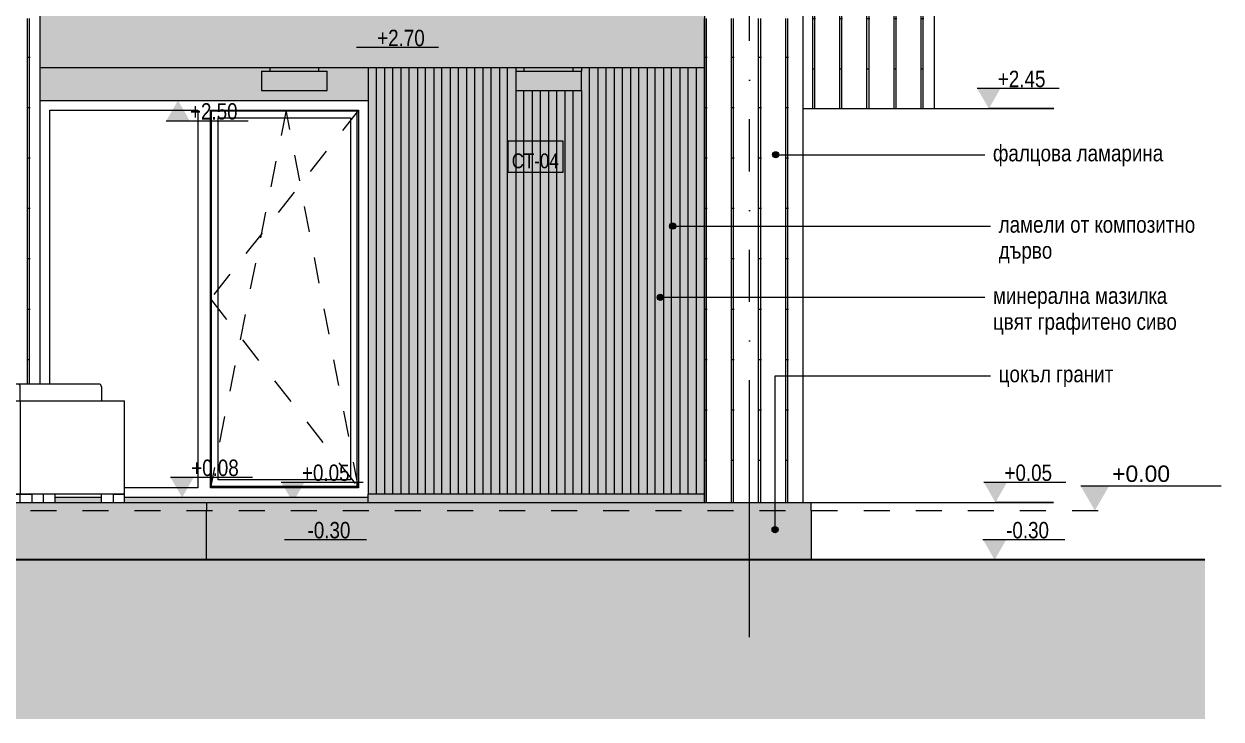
# Model space of a CAD drawing. Header units: centimetres. Extents: x 0 to 25250, y 0 to 2250.
# Drawn here: x 22126 to 22855, y 1230 to 1653 of the extents above; entities that cross this region are included whole.
import ezdxf

# ---------------------------------------------------------------- set-up
doc = ezdxf.new("R2010")
doc.units = ezdxf.units.CM
for name, pattern in [('17-View-1$0$Dash', [31.75, 15.875, -15.875]), ('24-View-1$0$Dash', [31.75, 15.875, -15.875]), ('24-View-1$0$Dash dot', [79.375, 31.75, -23.8125, 0, -23.8125])]:
    doc.linetypes.add(name, pattern=pattern)
for name, color, linetype, lineweight in [('A-ANNO-NOTE', 7, 'Continuous', 9), ('A-DETL', 7, 'Continuous', 9), ('A-DETL-GENF', 7, 'Continuous', 9), ('A-FLOR', 7, 'Continuous', 9), ('A-FLOR-LEVL', 7, 'Continuous', 9), ('A-FLOR-PATT', 7, 'Continuous', 9), ('A-GLAZ', 7, 'Continuous', 5), ('A-GLAZ-CWMG', 7, 'Continuous', 9), ('A-GLAZ-HDLN', 7, '17-View-1$0$Dash', 5), ('A-WALL', 7, 'Continuous', 9), ('A-WALL-IDEN', 7, 'Continuous', 9), ('A-WALL-PATT', 7, 'Continuous', 9), ('E-LITE-EQPM', 7, 'Continuous', 9), ('G-ANNO-DIMS', 7, 'Continuous', 9), ('G-ANNO-TEXT', 7, 'Continuous', 9), ('I-FURN', 7, 'Continuous', 9), ('S-GRID', 7, 'Continuous', 9)]:
    doc.layers.add(name, color=color, linetype=linetype, lineweight=lineweight)
doc.styles.add('24-View-1$0$Arial', font='arial.ttf', dxfattribs={"height": 10})
doc.styles.add('24-View-1$0$Arial Narrow', font='ARIALN.TTF', dxfattribs={"height": 10})
doc.styles.add('24-View-1$0$Arial Narrow_1', font='ARIALN.TTF', dxfattribs={"height": 10})
doc.styles.add('24-View-1$0$Arial Narrow_3', font='ARIALN.TTF', dxfattribs={"height": 9})

# ---------------------------------------------------------------- blocks, each defined once
blk = doc.blocks.new('Sofa-10 - 900 x 700-V1-СЕВЕР')
at = {"layer": 'I-FURN'}
for p, q in [((-688.33, 75.56), (-688.57, 67)), ((-682.28, 77), (-687.27, 77)), ((-632.78, 77), (-682.28, 77)), ((-681.21, 67), (-681.21, 75.5)), ((-631.72, 75.5), (-631.72, 67)), ((-730.71, 10), (-730.71, 67)), ((-730.71, 67), (-681.21, 67)), ((-681.21, 67), (-617.57, 67)), ((-681.21, 67), (-681.21, 10)), ((-617.57, 10), (-617.57, 67)), ((-730.71, 10), (-723.64, 10)), ((-730.71, 5), (-730.71, 10)), ((-681.21, 10), (-730.71, 10)), ((-723.64, 5), (-723.64, 10)), ((-716.57, 5), (-716.57, 10)), ((-688.29, 10), (-681.21, 10)), ((-688.29, 5), (-688.29, 10)), ((-681.21, 10), (-674.14, 10)), ((-681.21, 5), (-681.21, 10)), ((-617.57, 10), (-681.21, 10)), ((-674.14, 10), (-674.14, 5)), ((-667.07, 5), (-667.07, 10)), ((-660, 5), (-660, 10)), ((-631.72, 5), (-631.72, 10)), ((-624.65, 10), (-617.57, 10)), ((-624.65, 10), (-624.65, 5)), ((-617.57, 5), (-617.57, 10))]:
    blk.add_line(p, q, dxfattribs=at)
for centre, start_param, end_param in [((-687.27, 75.5), 0, 1.530278), ((-682.28, 75.5), 4.712389, 6.283185), ((-632.78, 75.5), 4.712389, 6.283185)]:
    blk.add_ellipse(centre, major_axis=(0, 1.5), ratio=0.707107, start_param=start_param, end_param=end_param, dxfattribs=at)
blk = doc.blocks.new('DOUBLE - OK_F - 200x242-2493595-СЕВЕР')
at = {"layer": 'A-GLAZ'}
for p, q in [((-663.24, 77), (-663.24, 244.1)), ((-663.24, 244.1), (-572.94, 244.1)), ((-572.94, 244.1), (-572.94, 13.9)), ((-565.34, 13.9), (-565.34, 244.1)), ((-565.34, 244.1), (-475.04, 244.1)), ((-564.64, 14.6), (-564.64, 243.4)), ((-475.74, 243.4), (-564.64, 243.4)), ((-475.74, 14.6), (-475.74, 243.4)), ((-475.04, 244.1), (-475.04, 13.9)), ((-560.54, 18.7), (-560.54, 239.3)), ((-560.54, 239.3), (-479.84, 239.3)), ((-479.84, 239.3), (-479.84, 18.7)), ((-475.74, 14.6), (-564.64, 14.6)), ((-479.84, 18.7), (-560.54, 18.7)), ((-572.94, 13.9), (-617.57, 13.9)), ((-475.04, 13.9), (-565.34, 13.9))]:
    blk.add_line(p, q, dxfattribs=at)
at = {"layer": 'A-GLAZ-HDLN'}
for p, q in [((-519.14, 244.1), (-565.34, 13.9)), ((-475.04, 244.1), (-565.34, 129)), ((-475.04, 13.9), (-519.14, 244.1)), ((-565.34, 129), (-475.04, 13.9))]:
    blk.add_line(p, q, dxfattribs=at)
blk = doc.blocks.new('Rectangular Mullion - TEC_LAMEL-2326487-СЕВЕР')
at = {"layer": 'A-GLAZ-CWMG', "true_color": 0xcfc6ba}
blk.add_hatch(color=9, dxfattribs=at).paths.add_polyline_path([(-969.19, 10), (-964.19, 10), (-964.19, 270), (-969.19, 270), (-969.19, 14.5)])
at = {"layer": 'A-GLAZ-CWMG'}
for p, q in [((-969.19, 270), (-969.19, 10)), ((-964.19, 10), (-964.19, 270)), ((-964.19, 10), (-969.19, 10))]:
    blk.add_line(p, q, dxfattribs=at)
blk = doc.blocks.new('Rectangular Mullion - TEC_LAMEL-V6-СЕВЕР')
at = {"layer": 'A-GLAZ-CWMG', "true_color": 0xcfc6ba}
h = blk.add_hatch(color=9, dxfattribs=at)
h.paths.add_polyline_path([(-379.14, 10), (-374.14, 10), (-374.14, 256.03), (-379.14, 256.03), (-379.14, 30.23)])
h.paths.add_polyline_path([(-376.85, 267.81), (-374.14, 267.81), (-374.14, 270), (-379.14, 270), (-379.14, 267.81), (-378.56, 267.81)])
at = {"layer": 'A-GLAZ-CWMG'}
for p, q in [((-379.14, 270), (-379.14, 267.81)), ((-379.14, 256.03), (-379.14, 10)), ((-374.14, 10), (-374.14, 256.03)), ((-374.14, 10), (-379.14, 10))]:
    blk.add_line(p, q, dxfattribs=at)
blk = doc.blocks.new('Rectangular Mullion - TEC_LAMEL-V7-СЕВЕР')
at = {"layer": 'A-GLAZ-CWMG', "true_color": 0xcfc6ba}
blk.add_hatch(color=9, dxfattribs=at).paths.add_polyline_path([(-369.14, 10), (-364.14, 10), (-364.14, 256.03), (-369.14, 256.03), (-369.14, 30.23)])
at = {"layer": 'A-GLAZ-CWMG'}
for p, q in [((-369.14, 256.03), (-369.14, 10)), ((-364.14, 10), (-364.14, 256.03)), ((-364.14, 10), (-369.14, 10))]:
    blk.add_line(p, q, dxfattribs=at)
blk = doc.blocks.new('Rectangular Mullion - TEC_LAMEL-V8-СЕВЕР')
at = {"layer": 'A-GLAZ-CWMG', "true_color": 0xcfc6ba}
blk.add_hatch(color=9, dxfattribs=at).paths.add_polyline_path([(-339.14, 10), (-334.14, 10), (-334.14, 270), (-339.14, 270), (-339.14, 14.5)])
at = {"layer": 'A-GLAZ-CWMG'}
for p, q in [((-339.14, 270), (-339.14, 267.81)), ((-334.14, 10), (-334.14, 270)), ((-339.14, 256.03), (-339.14, 10)), ((-334.14, 10), (-339.14, 10))]:
    blk.add_line(p, q, dxfattribs=at)
blk = doc.blocks.new('Rectangular Mullion - TEC_LAMEL-V9-СЕВЕР')
at = {"layer": 'A-GLAZ-CWMG', "true_color": 0xcfc6ba}
blk.add_hatch(color=9, dxfattribs=at).paths.add_polyline_path([(-265.75, 10), (-264.14, 10), (-264.14, 270), (-269.14, 270), (-269.14, 10)])
at = {"layer": 'A-GLAZ-CWMG'}
for p in [(-269.14, 270), (-264.14, 10)]:
    blk.add_line(p, (-269.14, 10), dxfattribs=at)
blk = doc.blocks.new('Level - w_ name-271244-СЕВЕР')
at = {"layer": 'A-FLOR-LEVL'}
blk.add_hatch(color=256, dxfattribs=at).paths.add_polyline_path([(-34.78, 15), (-17.46, 15), (-26.12, 0)])
blk.add_line((-34.78, 15), (50.8, 15), dxfattribs=at)
blk = doc.blocks.new('Spot Elevations - ELEVATION_PROJECT-150941-СЕВЕР')
at = {"layer": 'A-ANNO-NOTE'}
blk.add_hatch(color=256, dxfattribs=at).paths.add_polyline_path([(-1811.3, 587.27), (-1796.99, 587.27), (-1804.14, 574.88)])
blk.add_line((-1811.3, 587.27), (-1761.3, 587.27), dxfattribs=at)
blk = doc.blocks.new('Deckenleuchte rund mit Ring Aufbau - 40-1643942-СЕВЕР')
at = {"layer": 'E-LITE-EQPM', "true_color": 0xffd6c1}
for points in [[(-357.77, 256.03), (-339.14, 256.03), (-339.14, 267.81), (-379.14, 267.81), (-379.14, 256.03), (-361.55, 256.03)], [(-344.17, 267.81), (-344.14, 267.81), (-344.17, 270), (-374.14, 270), (-374.11, 267.81), (-344.75, 267.81)]]:
    blk.add_hatch(color=254, dxfattribs=at).paths.add_polyline_path(points)
at = {"layer": 'E-LITE-EQPM'}
for p, q in [((-379.14, 267.81), (-379.14, 256.03)), ((-379.14, 267.81), (-339.14, 267.81)), ((-374.14, 270), (-374.14, 267.81)), ((-344.14, 267.81), (-344.14, 270)), ((-339.14, 256.03), (-339.14, 267.81)), ((-379.14, 256.03), (-339.14, 256.03))]:
    blk.add_line(p, q, dxfattribs=at)
blk = doc.blocks.new('Deckenleuchte rund mit Ring Aufbau - 40 ФОТО-1750059-СЕВЕР')
at = {"layer": 'E-LITE-EQPM', "true_color": 0xffd6c1}
for points in [[(-529.11, 256.03), (-494.14, 256.03), (-494.14, 267.81), (-534.14, 267.81), (-534.14, 256.03), (-531.85, 256.03)], [(-526.76, 267.81), (-499.14, 267.81), (-499.17, 270), (-529.14, 270), (-529.11, 267.81), (-528.54, 267.81)]]:
    blk.add_hatch(color=254, dxfattribs=at).paths.add_polyline_path(points)
at = {"layer": 'E-LITE-EQPM'}
for p, q in [((-534.14, 267.81), (-534.14, 256.03)), ((-534.14, 267.81), (-494.14, 267.81)), ((-529.14, 270), (-529.14, 267.81)), ((-499.14, 267.81), (-499.14, 270)), ((-494.14, 256.03), (-494.14, 267.81)), ((-534.14, 256.03), (-494.14, 256.03))]:
    blk.add_line(p, q, dxfattribs=at)

msp = doc.modelspace()

# ---------------------------------------------------------------- hatches: boundary and pattern name
at = {"layer": 'A-DETL-GENF'}
h = msp.add_hatch(dxfattribs=at)
h.set_pattern_fill('FP1_14', color=256, style=0, pattern_type=2)
h.set_pattern_definition([(0, (22026.285, 1356.557), (19.05, 19.05), [19.05, -19.05]), (0, (22026.285, 1363.701), (19.05, 19.05), [19.05, -19.05]), (0, (22026.285, 1370.844), (19.05, 19.05), [19.05, -19.05]), (90, (22028.666, 1373.226), (-19.05, 19.05), [19.05, -19.05]), (90, (22035.81, 1373.226), (-19.05, 19.05), [19.05, -19.05]), (90, (22042.954, 1373.226), (-19.05, 19.05), [19.05, -19.05])])
h.paths.add_polyline_path([(22600.25, 1229.51), (22845.65, 1229.51), (22845.65, 1326.56), (20882.48, 1326.56), (20882.48, 1229.51), (22354.86, 1229.51)])
at = {"layer": 'A-FLOR-PATT', "lineweight": 5, "true_color": 0xebebeb}
for points in [[(22232.16, 1356.56), (22237.01, 1356.56), (22237.01, 1361.56), (21390.51, 1361.56), (21390.51, 1356.56), (22216.82, 1356.56)], [(22600.25, 1356.56), (22605.51, 1356.56), (22605.51, 1361.56), (22237.01, 1361.56), (22237.01, 1356.56), (22584.92, 1356.56)]]:
    msp.add_hatch(color=7, dxfattribs=at).paths.add_polyline_path(points)
at = {"layer": 'A-WALL-PATT', "true_color": 0x8b8b8b}
h = msp.add_hatch(dxfattribs=at)
h.set_pattern_fill('FP1_5', color=252, style=0, pattern_type=2)
h.set_pattern_definition([(0, (22606.53, 1656.557), (16.51, 30.709), [0.8382, -15.672]), (90, (22590.021, 1656.557), (-16.51, 30.709), [30.709, 0]), (90, (22591.291, 1656.557), (-16.51, 30.709), [30.709, 0])])
h.paths.add_polyline_path([(22675.51, 1601.56), (22675.51, 1920.75), (22613.24, 1938.01), (22612.67, 1935.44), (22612.33, 1934.83), (22611.85, 1934.33), (22611.28, 1933.97), (22610.42, 1933.64), (22610.35, 1933.5), (22610.35, 1931.93), (22610.15, 1931.73), (22600.51, 1931.73), (22600.51, 1601.56), (22661.6, 1601.56)])
h.paths.add_polyline_path([(22609.35, 1932.73), (22609.35, 1934.71), (22610.55, 1934.76), (22610.94, 1934.92), (22611.29, 1935.16), (22611.56, 1935.48), (22611.76, 1935.85), (22612.28, 1938.28), (22601.51, 1941.27), (22601.51, 1932.73), (22607.92, 1932.73)])
at = {"layer": 'A-WALL-PATT', "lineweight": 5, "true_color": 0x787878}
h = msp.add_hatch(color=8, dxfattribs=at)
h.paths.add_polyline_path([(22301.18, 1626.56), (22540.51, 1626.56), (22540.51, 1681.56), (22135.51, 1681.56), (22135.51, 1626.56), (22293.51, 1626.56)])
h.paths.add_polyline_path([(21925.42, 1656.56), (22075.51, 1656.56), (22075.51, 1681.56), (21900.51, 1681.56), (21900.51, 1656.56)])
at = {"layer": 'A-WALL-PATT', "true_color": 0x8b8b8b}
h = msp.add_hatch(dxfattribs=at)
h.set_pattern_fill('FP1_6', color=252, style=0, pattern_type=2)
h.set_pattern_definition([(0, (22160.76, 1356.557), (16.51, 30.709), [0.8382, -15.672]), (90, (22144.251, 1356.557), (-16.51, 30.709), [30.709, 0]), (90, (22145.521, 1356.557), (-16.51, 30.709), [30.709, 0])])
h.paths.add_polyline_path([(22088.08, 1361.56), (22116.37, 1361.56), (22116.37, 1366.56), (22088.08, 1366.56), (22088.08, 1363.19)])
h.paths.add_polyline_path([(22078.79, 1423.56), (22116.08, 1423.56), (22116.37, 1432.49), (22116.48, 1432.84), (22116.65, 1433.14), (22116.87, 1433.37), (22117.12, 1433.51), (22117.38, 1433.56), (22135.51, 1433.56), (22135.51, 1656.56), (22075.51, 1656.56), (22075.51, 1423.56)])
h = msp.add_hatch(dxfattribs=at)
h.set_pattern_fill('FP1_7', color=252, style=0, pattern_type=2)
h.set_pattern_definition([(0, (19783.32, 1356.557), (16.51, 30.709), [0.8382, -15.672]), (90, (19766.811, 1356.557), (-16.51, 30.709), [30.709, 0]), (90, (19768.081, 1356.557), (-16.51, 30.709), [30.709, 0])])
h.paths.add_polyline_path([(22540.51, 1361.56), (22595.51, 1361.56), (22595.51, 1656.56), (22540.51, 1656.56), (22540.51, 1363.19)])
at = {"layer": 'A-WALL-PATT', "true_color": 0x787878}
h = msp.add_hatch(color=8, dxfattribs=at)
h.paths.add_polyline_path([(22144.65, 1361.56), (22172.93, 1361.56), (22172.93, 1364.56), (22144.65, 1364.56), (22144.65, 1363.19)])
h.paths.add_polyline_path([(22335.01, 1361.56), (22335.51, 1361.56), (22335.51, 1364.56), (22187.08, 1364.56), (22187.08, 1361.56), (22324.18, 1361.56)])
h.paths.add_polyline_path([(22340.51, 1366.56), (22345.51, 1366.56), (22345.51, 1626.56), (22340.51, 1626.56), (22340.51, 1371.05)])
h.paths.add_polyline_path([(22350.51, 1366.56), (22355.51, 1366.56), (22355.51, 1626.56), (22350.51, 1626.56), (22350.51, 1371.05)])
h.paths.add_polyline_path([(22435.51, 1366.56), (22435.51, 1612.59), (22430.51, 1612.59), (22430.51, 1366.56)])
h.paths.add_polyline_path([(22425.51, 1366.56), (22425.51, 1626.56), (22420.51, 1626.56), (22420.51, 1366.56)])
h.paths.add_polyline_path([(22445.51, 1366.56), (22445.51, 1612.59), (22440.51, 1612.59), (22440.51, 1366.56)])
h.paths.add_polyline_path([(22535.51, 1366.56), (22535.51, 1626.56), (22530.51, 1626.56), (22530.51, 1366.56)])
h.paths.add_polyline_path([(22360.51, 1366.56), (22365.51, 1366.56), (22365.51, 1626.56), (22360.51, 1626.56), (22360.51, 1371.05)])
h.paths.add_polyline_path([(22370.51, 1366.56), (22375.51, 1366.56), (22375.51, 1626.56), (22370.51, 1626.56), (22370.51, 1371.05)])
h.paths.add_polyline_path([(22380.51, 1366.56), (22385.51, 1366.56), (22385.51, 1626.56), (22380.51, 1626.56), (22380.51, 1371.05)])
h.paths.add_polyline_path([(22450.51, 1366.56), (22455.51, 1366.56), (22455.51, 1612.59), (22450.51, 1612.59), (22450.51, 1371.05)])
h.paths.add_polyline_path([(22465.51, 1366.56), (22465.51, 1612.59), (22460.51, 1612.59), (22460.51, 1366.56)])
h.paths.add_polyline_path([(22525.51, 1366.56), (22525.51, 1626.56), (22520.51, 1626.56), (22520.51, 1366.56)])
h.paths.add_polyline_path([(22470.51, 1366.56), (22475.51, 1366.56), (22475.51, 1626.56), (22470.51, 1626.56), (22470.51, 1371.05)])
h.paths.add_polyline_path([(22480.51, 1366.56), (22485.51, 1366.56), (22485.51, 1626.56), (22480.51, 1626.56), (22480.51, 1386.78)])
h.paths.add_polyline_path([(22390.51, 1366.56), (22395.51, 1366.56), (22395.51, 1626.56), (22390.51, 1626.56), (22390.51, 1386.78)])
h.paths.add_polyline_path([(22400.51, 1366.56), (22405.51, 1366.56), (22405.51, 1626.56), (22400.51, 1626.56), (22400.51, 1386.78)])
h.paths.add_polyline_path([(22410.51, 1366.56), (22415.51, 1366.56), (22415.51, 1626.56), (22410.51, 1626.56), (22410.51, 1386.78)])
h.paths.add_polyline_path([(22515.51, 1366.56), (22515.51, 1626.56), (22510.51, 1626.56), (22510.51, 1366.56)])
h.paths.add_polyline_path([(22505.51, 1366.56), (22505.51, 1626.56), (22500.51, 1626.56), (22500.51, 1366.56)])
h.paths.add_polyline_path([(22495.51, 1366.56), (22495.51, 1626.56), (22490.51, 1626.56), (22490.51, 1366.56)])
h.paths.add_polyline_path([(22216.82, 1606.56), (22335.51, 1606.56), (22335.51, 1626.56), (22305.51, 1626.56), (22305.51, 1624.37), (22310.51, 1624.37), (22310.51, 1612.59), (22270.51, 1612.59), (22270.51, 1624.37), (22275.51, 1624.37), (22275.51, 1626.56), (22135.51, 1626.56), (22135.51, 1606.56), (22209.15, 1606.56)])
h.paths.add_polyline_path([(22460.51, 1624.37), (22465.51, 1624.37), (22465.51, 1626.56), (22460.51, 1626.56)])
at = {"layer": 'A-WALL-PATT', "lineweight": 5, "true_color": 0xebebeb}
for points in [[(22416.21, 1361.56), (22540.51, 1361.56), (22540.51, 1366.56), (22335.51, 1366.56), (22335.51, 1361.56), (22385.53, 1361.56)], [(21390.51, 1326.56), (22237.01, 1326.56), (22237.01, 1356.56), (21390.51, 1356.56), (21390.51, 1355.33)], [(22552.87, 1326.56), (22605.51, 1326.56), (22605.51, 1356.56), (22237.01, 1356.56), (22237.01, 1326.56), (22354.86, 1326.56)]]:
    msp.add_hatch(color=7, dxfattribs=at).paths.add_polyline_path(points)
at = {"layer": 'G-ANNO-TEXT'}
h = msp.add_hatch(color=256, dxfattribs=at)
edge = h.paths.add_edge_path()
edge.add_arc((22583.94, 1573.43), 1.88, 0, 360)
h = msp.add_hatch(color=256, dxfattribs=at)
edge = h.paths.add_edge_path()
edge.add_arc((22521.19, 1529.93), 1.88, 0, 360)
h = msp.add_hatch(color=256, dxfattribs=at)
edge = h.paths.add_edge_path()
edge.add_arc((22513.56, 1486.57), 1.88, 0, 360)
h = msp.add_hatch(color=256, dxfattribs=at)
edge = h.paths.add_edge_path()
edge.add_arc((22583.6, 1344.85), 1.87, 0, 360)

# ---------------------------------------------------------------- linework, layer by layer
at = {"layer": 'A-DETL', "color": 7, "lineweight": 30}
msp.add_line((22845.65, 1326.56), (20882.48, 1326.56), dxfattribs=at)
at = {"layer": 'A-FLOR'}
for p, q in [((20990.51, 1361.56), (22605.51, 1361.56)), ((22237.01, 1361.56), (22237.01, 1356.56)), ((22605.51, 1356.56), (22605.51, 1361.56))]:
    msp.add_line(p, q, dxfattribs=at)
at = {"layer": 'A-FLOR-LEVL', "linetype": '24-View-1$0$Dash'}
msp.add_line((20923.09, 1356.56), (22787.19, 1356.56), dxfattribs=at)
at = {"layer": 'A-WALL'}
for p, q in [((22135.51, 1433.56), (22135.51, 2031.07)), ((22600.51, 1931.73), (22600.51, 1361.56)), ((22540.51, 1918.75), (22540.51, 1361.56)), ((22680.51, 1909.55), (22680.51, 1601.56)), ((22135.51, 1626.56), (22540.51, 1626.56)), ((22135.51, 1606.56), (22335.51, 1606.56)), ((22600.51, 1601.56), (22680.51, 1601.56)), ((22335.51, 1361.56), (22335.51, 1366.56)), ((22540.51, 1366.56), (22335.51, 1366.56)), ((22172.93, 1364.56), (22144.65, 1364.56)), ((22335.51, 1364.56), (22187.08, 1364.56)), ((22237.01, 1326.56), (22237.01, 1356.56)), ((22605.51, 1356.56), (22605.51, 1326.56))]:
    msp.add_line(p, q, dxfattribs=at)
at = {"layer": 'A-WALL-IDEN', "flags": 128}
msp.add_lwpolyline([(22420.8, 1581.86), (22454.25, 1581.86), (22454.25, 1562.66), (22420.8, 1562.66)], close=True, dxfattribs=at)
at = {"layer": 'G-ANNO-DIMS'}
for p, q in [((22675.51, 1601.56), (22753.45, 1601.56)), ((22753.45, 1601.56), (22713.89, 1601.56)), ((22605.51, 1361.56), (22753.41, 1361.56)), ((22753.41, 1361.56), (22717.91, 1361.56))]:
    msp.add_line(p, q, dxfattribs=at)
at = {"layer": 'G-ANNO-TEXT'}
for p, q in [((22583.94, 1573.43), (22711.39, 1573.43)), ((22521.19, 1529.93), (22714.91, 1529.93)), ((22513.56, 1486.57), (22711.39, 1486.57)), ((22583.6, 1438.8), (22714.91, 1438.8)), ((22583.6, 1344.85), (22583.6, 1438.8))]:
    msp.add_line(p, q, dxfattribs=at)
for centre, radius in [((22583.94, 1573.43), 1.88), ((22521.19, 1529.93), 1.88), ((22513.56, 1486.57), 1.88), ((22583.6, 1344.85), 1.87)]:
    msp.add_circle(centre, radius, dxfattribs=at)
at = {"layer": 'S-GRID', "color": 1, "linetype": '24-View-1$0$Dash dot', "lineweight": 18, "true_color": 0xff0000}
msp.add_line((22568.01, 1404.37), (22568.01, 2008.65), dxfattribs=at)
at = {"layer": 'S-GRID', "color": 1, "lineweight": 18, "true_color": 0xff0000}
msp.add_line((22568.01, 1279.37), (22568.01, 1404.37), dxfattribs=at)

# ---------------------------------------------------------------- block references
at = {"layer": 'A-FLOR-LEVL'}
msp.add_blockref('Level - w_ name-271244-СЕВЕР', (22804.65, 1356.56), dxfattribs=at)
at = {"layer": 'A-GLAZ'}
msp.add_blockref('DOUBLE - OK_F - 200x242-2493595-СЕВЕР', (22804.65, 1356.56), dxfattribs=at)
at = {"layer": 'A-GLAZ-CWMG'}
for name, p in [('Rectangular Mullion - TEC_LAMEL-2326487-СЕВЕР', (23304.7, 1356.56)), ('Rectangular Mullion - TEC_LAMEL-2326487-СЕВЕР', (23314.7, 1356.56)), ('Rectangular Mullion - TEC_LAMEL-2326487-СЕВЕР', (23324.7, 1356.56)), ('Rectangular Mullion - TEC_LAMEL-2326487-СЕВЕР', (23334.7, 1356.56)), ('Rectangular Mullion - TEC_LAMEL-2326487-СЕВЕР', (23344.7, 1356.56)), ('Rectangular Mullion - TEC_LAMEL-2326487-СЕВЕР', (23354.7, 1356.56)), ('Rectangular Mullion - TEC_LAMEL-2326487-СЕВЕР', (23364.7, 1356.56)), ('Rectangular Mullion - TEC_LAMEL-2326487-СЕВЕР', (23374.7, 1356.56)), ('Rectangular Mullion - TEC_LAMEL-2326487-СЕВЕР', (23384.7, 1356.56)), ('Rectangular Mullion - TEC_LAMEL-V6-СЕВЕР', (22804.65, 1356.56)), ('Rectangular Mullion - TEC_LAMEL-V8-СЕВЕР', (22804.65, 1356.56)), ('Rectangular Mullion - TEC_LAMEL-2326487-СЕВЕР', (23444.7, 1356.56)), ('Rectangular Mullion - TEC_LAMEL-2326487-СЕВЕР', (23454.7, 1356.56)), ('Rectangular Mullion - TEC_LAMEL-2326487-СЕВЕР', (23464.7, 1356.56)), ('Rectangular Mullion - TEC_LAMEL-2326487-СЕВЕР', (23474.7, 1356.56)), ('Rectangular Mullion - TEC_LAMEL-2326487-СЕВЕР', (23484.7, 1356.56)), ('Rectangular Mullion - TEC_LAMEL-2326487-СЕВЕР', (23494.7, 1356.56)), ('Rectangular Mullion - TEC_LAMEL-V9-СЕВЕР', (22804.65, 1356.56)), ('Rectangular Mullion - TEC_LAMEL-V7-СЕВЕР', (22804.65, 1356.56)), ('Rectangular Mullion - TEC_LAMEL-V7-СЕВЕР', (22814.65, 1356.56)), ('Rectangular Mullion - TEC_LAMEL-V7-СЕВЕР', (22824.65, 1356.56))]:
    msp.add_blockref(name, p, dxfattribs=at)
at = {"layer": 'E-LITE-EQPM'}
for name in ['Deckenleuchte rund mit Ring Aufbau - 40 ФОТО-1750059-СЕВЕР', 'Deckenleuchte rund mit Ring Aufbau - 40-1643942-СЕВЕР']:
    msp.add_blockref(name, (22804.65, 1356.56), dxfattribs=at)
at = {"layer": 'G-ANNO-DIMS'}
for p in [(24139.65, 1051.68), (24518.03, 1026.68), (24026.25, 789.68), (24093.81, 786.68), (24522.05, 786.68), (24095.72, 751.68), (24521.57, 751.68)]:
    msp.add_blockref('Spot Elevations - ELEVATION_PROJECT-150941-СЕВЕР', p, dxfattribs=at)
at = {"layer": 'G-ANNO-DIMS', "extrusion": (0, 0, -1), "rotation": 180}
msp.add_blockref('Spot Elevations - ELEVATION_PROJECT-150941-СЕВЕР', (-24023.74, 2181.43), dxfattribs=at)
at = {"layer": 'I-FURN'}
msp.add_blockref('Sofa-10 - 900 x 700-V1-СЕВЕР', (22804.65, 1356.56), dxfattribs=at)

# ---------------------------------------------------------------- texts
at = {"layer": 'A-FLOR-LEVL', "insert": (22789.03, 1378.96), "char_height": 10, "width": 36.4, "attachment_point": 4, "line_spacing_factor": 0.936439, "style": '24-View-1$0$Arial'}
msp.add_mtext('\\pt5,10,15,20,25,30,35,40,45,50,55,60,65,70,75,80,85,90,95,100,105,110,115,120,125,130,135,140,145,150,155,160;+0.00', dxfattribs=at)
at = {"layer": 'A-WALL-IDEN', "insert": (22437.35, 1569.66), "char_height": 9, "width": 28.45, "attachment_point": 5, "line_spacing_factor": 0.949189, "style": '24-View-1$0$Arial Narrow_3'}
msp.add_mtext('\\pt25.00002,50.00004,74.99997,99.99999,125.00001,150.00003,174.99996,199.99998,225,250.00002,275.00004,299.99997,324.99999,350.00001,375.00003,399.99996,424.99998,450,475.00002,500.00004,524.99997,549.99999,575.00001,600.00003,624.99996,649.99998,675,700.00002,725.00004,749.99997,774.99999,800.00001;{\\fArial Narrow|b0|i0|c204|p34;СТ}-04', dxfattribs=at)
at = {"layer": 'G-ANNO-DIMS', "char_height": 10, "attachment_point": 1, "line_spacing_factor": 0.974696, "style": '24-View-1$0$Arial Narrow'}
for s, insert, width in [('+2.70', (22341.03, 1649.64), 34.7536), ('+2.45', (22719.4, 1624.64), 34.7536), ('+2.50', (22226.9, 1604.87), 34.7536), ('+0.08', (22227.63, 1387.64), 34.7536), ('+0.05', (22295.18, 1384.64), 34.7536), ('+0.05', (22723.43, 1384.64), 34.7536), ('-0.30', (22298.58, 1349.64), 31.1923), ('-0.30', (22724.43, 1349.64), 31.1923)]:
    msp.add_mtext(s, dxfattribs=dict(at, insert=insert, width=width))
at = {"layer": 'G-ANNO-TEXT', "char_height": 10, "attachment_point": 1, "line_spacing_factor": 0.949189, "style": '24-View-1$0$Arial Narrow_1'}
for s, insert, width in [('\\pt15,30,45,60,75,90,105,120,135,150,165,180,195,210,225,240,255,270,285,300,315,330,345,360,375,390,405,420,435,450,465,480;{\\fArial Narrow|b0|i0|c204|p34;фалцова ламарина}', (22716.39, 1579.44), 106.8), ('\\pt15,30,45,60,75,90,105,120,135,150,165,180,195,210,225,240,255,270,285,300,315,330,345,360,375,390,405,420,435,450,465,480;{\\fArial Narrow|b0|i0|c204|p34;ламели от композитно дърво}', (22719.91, 1535.94), 120.4), ('\\pt15,30,45,60,75,90,105,120,135,150,165,180,195,210,225,240,255,270,285,300,315,330,345,360,375,390,405,420,435,450,465,480;{\\fArial Narrow|b0|i0|c204|p34;минерална мазилка цвят графитено сиво}', (22716.39, 1492.58), 130.3), ('\\pt15,30,45,60,75,90,105,120,135,150,165,180,195,210,225,240,255,270,285,300,315,330,345,360,375,390,405,420,435,450,465,480;{\\fArial Narrow|b0|i0|c204|p34;цокъл гранит}', (22719.91, 1444.81), 112.8)]:
    msp.add_mtext(s, dxfattribs=dict(at, insert=insert, width=width))

doc.saveas('drawing.dxf')
